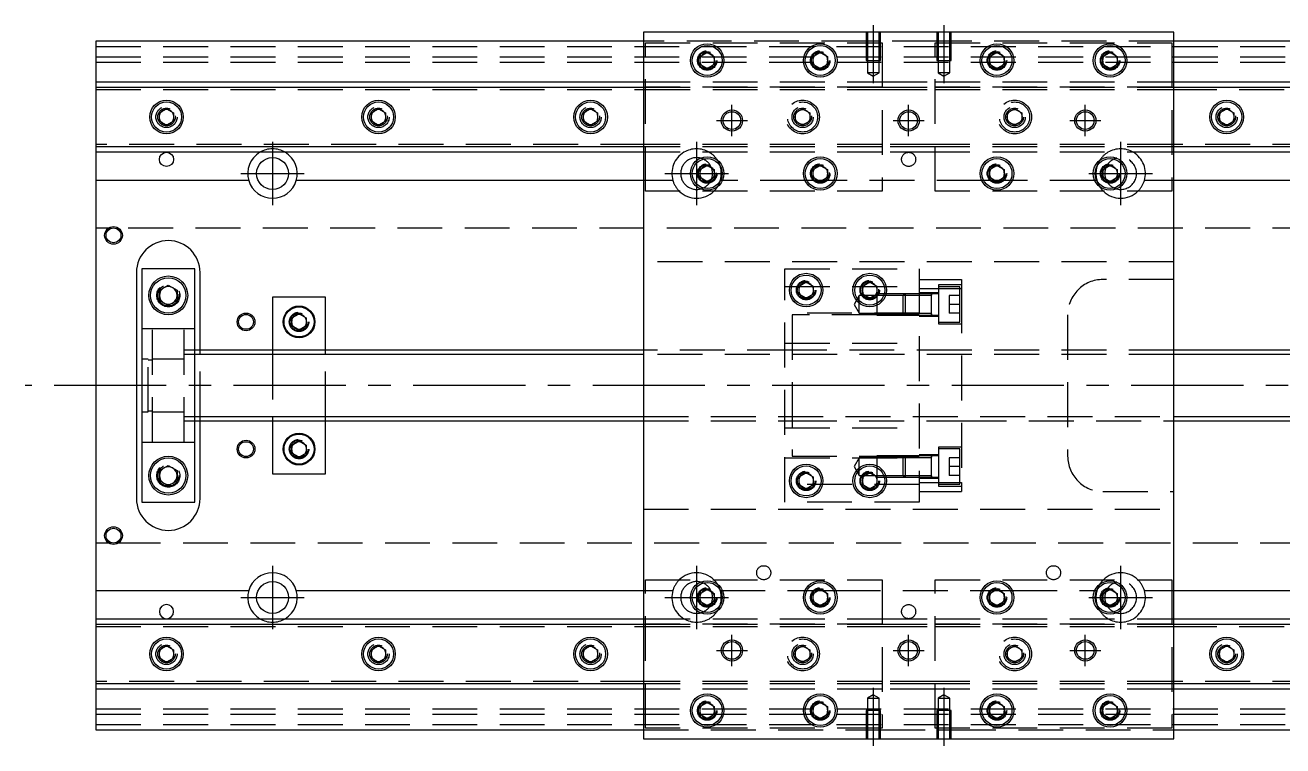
# Model space of a CAD drawing. Extents: x -20 to 692, y -269 to 102.
# Drawn here: x -20 to 335.9, y -102 to 102 of the extents above; entities that cross this region are included whole.
import ezdxf

# ---------------------------------------------------------------- set-up
doc = ezdxf.new("R2010")
doc.units = 0
doc.linetypes.add('CENTER', pattern=[50.8, 31.75, -6.35, 6.35, -6.35])
doc.linetypes.add('DASHED', pattern=[19.05, 12.7, -6.35])
doc.layers.get('0').update_dxf_attribs({"linetype": 'CONTINUOUS'})
doc.layers.add('CENTER', color=1, linetype='CENTER')

msp = doc.modelspace()

# ---------------------------------------------------------------- linework, layer by layer
at = {"color": 7, "linetype": 'CONTINUOUS'}
for p, q in [((305, 100), (155, 100)), ((155, 100), (155, -100)), ((305, -100), (305, 100)), ((0, 97.5), (0, 86)), ((155, 97.5), (0, 97.5)), ((460, 97.5), (305, 97.5)), ((171, 93.1547), (173, 94.309402)), ((171, 90.8453), (171, 93.1547)), ((173, 94.309402), (175, 93.1547)), ((175, 93.1547), (175, 90.8453)), ((203, 93.1547), (205, 94.309402)), ((203, 90.8453), (203, 93.1547)), ((205, 94.309402), (207, 93.1547)), ((207, 93.1547), (207, 90.8453)), ((253, 93.1547), (255, 94.309402)), ((253, 90.8453), (253, 93.1547)), ((255, 94.309402), (257, 93.1547)), ((257, 93.1547), (257, 90.8453)), ((285, 93.1547), (287, 94.309402)), ((285, 90.8453), (285, 93.1547)), ((287, 94.309402), (289, 93.1547)), ((289, 93.1547), (289, 90.8453)), ((173, 89.690598), (171, 90.8453)), ((175, 90.8453), (173, 89.690598)), ((205, 89.690598), (203, 90.8453)), ((207, 90.8453), (205, 89.690598)), ((255, 89.690598), (253, 90.8453)), ((257, 90.8453), (255, 89.690598)), ((287, 89.690598), (285, 90.8453)), ((289, 90.8453), (287, 89.690598)), ((0, 86), (0, 84.460392)), ((0, 86), (155, 86)), ((305, 86), (460, 86)), ((0, 84.460392), (0, 67.539608)), ((0, 84.460392), (155, 84.460392)), ((305, 84.460392), (460, 84.460392)), ((18, 77.1547), (20, 78.309402)), ((20, 78.309402), (22, 77.1547)), ((78, 77.1547), (80, 78.309402)), ((80, 78.309402), (82, 77.1547)), ((138, 77.1547), (140, 78.309402)), ((140, 78.309402), (142, 77.1547)), ((318, 77.1547), (320, 78.309402)), ((320, 78.309402), (322, 77.1547)), ((18, 74.8453), (18, 77.1547)), ((20, 73.690598), (18, 74.8453)), ((22, 74.8453), (20, 73.690598)), ((22, 77.1547), (22, 74.8453)), ((78, 74.8453), (78, 77.1547)), ((80, 73.690598), (78, 74.8453)), ((82, 74.8453), (80, 73.690598)), ((82, 77.1547), (82, 74.8453)), ((138, 74.8453), (138, 77.1547)), ((140, 73.690598), (138, 74.8453)), ((142, 74.8453), (140, 73.690598)), ((142, 77.1547), (142, 74.8453)), ((318, 74.8453), (318, 77.1547)), ((320, 73.690598), (318, 74.8453)), ((322, 74.8453), (320, 73.690598)), ((322, 77.1547), (322, 74.8453)), ((155, 67.539608), (0, 67.539608)), ((0, 67.539608), (0, 66)), ((155, 66), (0, 66)), ((0, 66), (0, 58)), ((460, 67.539608), (305, 67.539608)), ((460, 66), (305, 66)), ((171, 61.1547), (173, 62.309402)), ((171, 58.8453), (171, 61.1547)), ((173, 62.309402), (175, 61.1547)), ((175, 61.1547), (175, 58.8453)), ((203, 61.1547), (205, 62.309402)), ((203, 58.8453), (203, 61.1547)), ((205, 62.309402), (207, 61.1547)), ((207, 61.1547), (207, 58.8453)), ((253, 61.1547), (255, 62.309402)), ((253, 58.8453), (253, 61.1547)), ((255, 62.309402), (257, 61.1547)), ((257, 61.1547), (257, 58.8453)), ((285, 61.1547), (287, 62.309402)), ((285, 58.8453), (285, 61.1547)), ((287, 62.309402), (289, 61.1547)), ((289, 61.1547), (289, 58.8453)), ((43.291796, 58), (0, 58)), ((0, 58), (0, -58)), ((155, 58), (56.708204, 58)), ((173, 57.690598), (171, 58.8453)), ((175, 58.8453), (173, 57.690598)), ((205, 57.690598), (203, 58.8453)), ((207, 58.8453), (205, 57.690598)), ((255, 57.690598), (253, 58.8453)), ((257, 58.8453), (255, 57.690598)), ((287, 57.690598), (285, 58.8453)), ((289, 58.8453), (287, 57.690598)), ((403.291796, 58), (305, 58)), ((28, 33), (13, 33)), ((13, 33), (13, -33)), ((28, -33), (28, 33)), ((11.5, 32), (11.5, -32)), ((29.5, 10), (29.5, 32)), ((199, 28.1547), (201, 29.309402)), ((201, 29.309402), (203, 28.1547)), ((217, 28.1547), (219, 29.309402)), ((219, 29.309402), (221, 28.1547)), ((18, 26.943376), (20.5, 28.386752)), ((18, 24.056624), (18, 26.943376)), ((20.5, 28.386752), (23, 26.943376)), ((23, 26.943376), (23, 24.056624)), ((50, 25), (50, 10)), ((65, 25), (50, 25)), ((65, 10), (65, 25)), ((199, 25.8453), (199, 28.1547)), ((201, 24.690598), (199, 25.8453)), ((203, 25.8453), (201, 24.690598)), ((203, 28.1547), (203, 25.8453)), ((217, 25.8453), (217, 28.1547)), ((219, 24.690598), (217, 25.8453)), ((221, 25.8453), (219, 24.690598)), ((221, 28.1547), (221, 25.8453)), ((236.5, 25.449674), (236.5, 25.949678)), ((20.5, 22.613248), (18, 24.056624)), ((23, 24.056624), (20.5, 22.613248)), ((55.5, 19.1547), (57.5, 20.309402)), ((55.5, 16.8453), (55.5, 19.1547)), ((57.5, 20.309402), (59.5, 19.1547)), ((59.5, 19.1547), (59.5, 16.8453)), ((236.5, 19.949668), (236.5, 20.449674)), ((57.5, 15.690598), (55.5, 16.8453)), ((59.5, 16.8453), (57.5, 15.690598)), ((155, 10), (28, 10)), ((403, 10), (305, 10)), ((28, -10), (155, -10)), ((29.5, -32), (29.5, -10)), ((50, -10), (50, -25)), ((65, -25), (65, -10)), ((305, -10), (403, -10)), ((55.5, -16.8453), (57.5, -15.690598)), ((55.5, -19.1547), (55.5, -16.8453)), ((57.5, -15.690598), (59.5, -16.8453)), ((59.5, -16.8453), (59.5, -19.1547)), ((57.5, -20.309402), (55.5, -19.1547)), ((59.5, -19.1547), (57.5, -20.309402)), ((18, -24.056624), (20.5, -22.613248)), ((18, -26.943376), (18, -24.056624)), ((20.5, -22.613248), (23, -24.056624)), ((23, -24.056624), (23, -26.943376)), ((199, -25.8453), (201, -24.690598)), ((201, -24.690598), (203, -25.8453)), ((217, -25.8453), (219, -24.690598)), ((219, -24.690598), (221, -25.8453)), ((20.5, -28.386752), (18, -26.943376)), ((23, -26.943376), (20.5, -28.386752)), ((50, -25), (65, -25)), ((199, -28.1547), (199, -25.8453)), ((201, -29.309402), (199, -28.1547)), ((203, -28.1547), (201, -29.309402)), ((203, -25.8453), (203, -28.1547)), ((217, -28.1547), (217, -25.8453)), ((219, -29.309402), (217, -28.1547)), ((221, -28.1547), (219, -29.309402)), ((221, -25.8453), (221, -28.1547)), ((236.5, -25.949678), (236.5, -25.94865)), ((13, -33), (28, -33)), ((0, -58), (0, -66)), ((0, -58), (43.291796, -58)), ((56.708204, -58), (155, -58)), ((171, -58.8453), (173, -57.690598)), ((171, -61.1547), (171, -58.8453)), ((173, -57.690598), (175, -58.8453)), ((175, -58.8453), (175, -61.1547)), ((203, -58.8453), (205, -57.690598)), ((203, -61.1547), (203, -58.8453)), ((205, -57.690598), (207, -58.8453)), ((207, -58.8453), (207, -61.1547)), ((253, -58.8453), (255, -57.690598)), ((253, -61.1547), (253, -58.8453)), ((255, -57.690598), (257, -58.8453)), ((257, -58.8453), (257, -61.1547)), ((285, -58.8453), (287, -57.690598)), ((285, -61.1547), (285, -58.8453)), ((287, -57.690598), (289, -58.8453)), ((289, -58.8453), (289, -61.1547)), ((305, -58), (403.291796, -58)), ((173, -62.309402), (171, -61.1547)), ((175, -61.1547), (173, -62.309402)), ((205, -62.309402), (203, -61.1547)), ((207, -61.1547), (205, -62.309402)), ((255, -62.309402), (253, -61.1547)), ((257, -61.1547), (255, -62.309402)), ((287, -62.309402), (285, -61.1547)), ((289, -61.1547), (287, -62.309402)), ((0, -66), (0, -67.539608)), ((0, -66), (155, -66)), ((0, -67.539608), (155, -67.539608)), ((0, -67.539608), (0, -84.460392)), ((305, -66), (460, -66)), ((305, -67.539608), (460, -67.539608)), ((18, -74.8453), (20, -73.690598)), ((20, -73.690598), (22, -74.8453)), ((78, -74.8453), (80, -73.690598)), ((80, -73.690598), (82, -74.8453)), ((138, -74.8453), (140, -73.690598)), ((140, -73.690598), (142, -74.8453)), ((318, -74.8453), (320, -73.690598)), ((320, -73.690598), (322, -74.8453)), ((18, -77.1547), (18, -74.8453)), ((20, -78.309402), (18, -77.1547)), ((22, -77.1547), (20, -78.309402)), ((22, -74.8453), (22, -77.1547)), ((78, -77.1547), (78, -74.8453)), ((80, -78.309402), (78, -77.1547)), ((82, -77.1547), (80, -78.309402)), ((82, -74.8453), (82, -77.1547)), ((138, -77.1547), (138, -74.8453)), ((140, -78.309402), (138, -77.1547)), ((142, -77.1547), (140, -78.309402)), ((142, -74.8453), (142, -77.1547)), ((318, -77.1547), (318, -74.8453)), ((320, -78.309402), (318, -77.1547)), ((322, -77.1547), (320, -78.309402)), ((322, -74.8453), (322, -77.1547)), ((155, -84.460392), (0, -84.460392)), ((0, -84.460392), (0, -86)), ((460, -84.460392), (305, -84.460392)), ((155, -86), (0, -86)), ((0, -86), (0, -97.5)), ((460, -86), (305, -86)), ((171, -90.8453), (173, -89.690598)), ((171, -93.1547), (171, -90.8453)), ((173, -89.690598), (175, -90.8453)), ((175, -90.8453), (175, -93.1547)), ((203, -90.8453), (205, -89.690598)), ((203, -93.1547), (203, -90.8453)), ((205, -89.690598), (207, -90.8453)), ((207, -90.8453), (207, -93.1547)), ((253, -90.8453), (255, -89.690598)), ((253, -93.1547), (253, -90.8453)), ((255, -89.690598), (257, -90.8453)), ((257, -90.8453), (257, -93.1547)), ((285, -90.8453), (287, -89.690598)), ((285, -93.1547), (285, -90.8453)), ((287, -89.690598), (289, -90.8453)), ((289, -90.8453), (289, -93.1547)), ((173, -94.309402), (171, -93.1547)), ((175, -93.1547), (173, -94.309402)), ((205, -94.309402), (203, -93.1547)), ((207, -93.1547), (205, -94.309402)), ((255, -94.309402), (253, -93.1547)), ((257, -93.1547), (255, -94.309402)), ((287, -94.309402), (285, -93.1547)), ((289, -93.1547), (287, -94.309402)), ((0, -97.5), (155, -97.5)), ((305, -97.5), (460, -97.5)), ((155, -100), (305, -100))]:
    msp.add_line(p, q, dxfattribs=at)
at = {"color": 3, "linetype": 'DASHED'}
for p, q in [((218.000006, 100), (218.000006, 92)), ((218.35, 100), (218.35, 92)), ((221.65, 92), (221.65, 100)), ((221.999994, 92), (221.999994, 100)), ((238.000006, 100), (238.000006, 92)), ((238.35, 100), (238.35, 92)), ((241.65, 92), (241.65, 100)), ((241.999994, 92), (241.999994, 100)), ((218.000006, 97.5), (155, 97.5)), ((155.5, 55), (155.5, 97)), ((155.5, 97), (222.5, 97)), ((221.999994, 97.5), (218.000006, 97.5)), ((238.000006, 97.5), (221.999994, 97.5)), ((222.5, 97), (222.5, 55)), ((237.5, 97), (304.5, 97)), ((237.5, 55), (237.5, 97)), ((241.999994, 97.5), (238.000006, 97.5)), ((305, 97.5), (241.999994, 97.5)), ((304.5, 97), (304.5, 55)), ((0, 96), (460, 96)), ((0, 93), (460, 93)), ((0, 91.5), (460, 91.5)), ((218.000006, 92), (221.999994, 92)), ((218.35, 92), (218.35, 88.5)), ((221.65, 88.5), (221.65, 92)), ((238.000006, 92), (241.999994, 92)), ((238.35, 92), (238.35, 88.5)), ((241.65, 88.5), (241.65, 92)), ((252.5, 92), (252.518502, 92.303588)), ((284.5, 92), (284.512884, 92.253488)), ((155, 86), (155.5, 86)), ((155.5, 86), (222.5, 86)), ((221.65, 88.5), (218.35, 88.5)), ((218.35, 88.5), (220, 87.547372)), ((220, 87.547372), (221.65, 88.5)), ((222.5, 86), (237.5, 86)), ((237.5, 86), (304.5, 86)), ((241.65, 88.5), (238.35, 88.5)), ((238.35, 88.5), (240, 87.547372)), ((240, 87.547372), (241.65, 88.5)), ((304.5, 86), (305, 86)), ((0, 84.403994), (155.5, 84.403994)), ((0, 83.8), (155.5, 83.8)), ((155, 84.460392), (155.5, 84.460392)), ((155.5, 84.460392), (222.5, 84.460392)), ((222.5, 84.403994), (155.5, 84.403994)), ((155.5, 83.8), (222.5, 83.8)), ((222.5, 84.460392), (237.5, 84.460392)), ((222.5, 84.403994), (237.5, 84.403994)), ((222.5, 83.8), (237.5, 83.8)), ((237.5, 84.460392), (304.5, 84.460392)), ((304.5, 84.403994), (237.5, 84.403994)), ((237.5, 83.8), (304.5, 83.8)), ((304.5, 84.460392), (305, 84.460392)), ((304.5, 84.403994), (460, 84.403994)), ((304.5, 83.8), (460, 83.8)), ((198, 77.1547), (200, 78.309402)), ((200, 78.309402), (202, 77.1547)), ((258, 77.1547), (260, 78.309402)), ((260, 78.309402), (262, 77.1547)), ((22.483582, 76.286038), (22.5, 76)), ((82.483582, 76.286038), (82.5, 76)), ((142.483582, 76.286038), (142.5, 76)), ((198, 74.8453), (198, 77.1547)), ((200, 73.690598), (198, 74.8453)), ((202, 74.8453), (200, 73.690598)), ((202, 77.1547), (202, 74.8453)), ((202.483582, 76.286038), (202.5, 76)), ((257.5, 76), (257.534018, 76.411016)), ((258, 74.8453), (258, 77.1547)), ((260, 73.690598), (258, 74.8453)), ((262, 74.8453), (260, 73.690598)), ((262, 77.1547), (262, 74.8453)), ((322.483582, 76.286038), (322.5, 76)), ((155.5, 68.2), (0, 68.2)), ((222.5, 68.2), (155.5, 68.2)), ((237.5, 68.2), (222.5, 68.2)), ((304.5, 68.2), (237.5, 68.2)), ((460, 68.2), (304.5, 68.2)), ((155.5, 67.596006), (0, 67.596006)), ((155.5, 67.539608), (155, 67.539608)), ((155.5, 66), (155, 66)), ((222.5, 67.596006), (155.5, 67.596006)), ((222.5, 67.539608), (155.5, 67.539608)), ((222.5, 66), (155.5, 66)), ((237.5, 67.596006), (222.5, 67.596006)), ((237.5, 67.539608), (222.5, 67.539608)), ((237.5, 66), (222.5, 66)), ((304.5, 67.596006), (237.5, 67.596006)), ((304.5, 67.539608), (237.5, 67.539608)), ((304.5, 66), (237.5, 66)), ((460, 67.596006), (304.5, 67.596006)), ((305, 67.539608), (304.5, 67.539608)), ((305, 66), (304.5, 66)), ((155.5, 58), (155, 58)), ((163.291796, 58), (155.5, 58)), ((175.483582, 60.286038), (175.5, 60)), ((200.691578, 58), (176.708204, 58)), ((201.25, 58), (200.691578, 58)), ((203.112542, 58), (201.25, 58)), ((203.5, 58), (203.112542, 58)), ((204.359688, 58), (203.5, 58)), ((204.464102, 58), (204.359688, 58)), ((205.535898, 58), (204.464102, 58)), ((205.640312, 58), (205.535898, 58)), ((206.5, 58), (205.640312, 58)), ((206.887458, 58), (206.5, 58)), ((208.75, 58), (206.887458, 58)), ((207.483582, 60.286038), (207.5, 60)), ((209.308422, 58), (208.75, 58)), ((250.691578, 58), (209.308422, 58)), ((251.25, 58), (250.691578, 58)), ((253.112542, 58), (251.25, 58)), ((252.5, 60), (252.518502, 60.303588)), ((253.5, 58), (253.112542, 58)), ((254.359688, 58), (253.5, 58)), ((254.464102, 58), (254.359688, 58)), ((255.535898, 58), (254.464102, 58)), ((255.640312, 58), (255.535898, 58)), ((256.5, 58), (255.640312, 58)), ((256.887458, 58), (256.5, 58)), ((258.75, 58), (256.887458, 58)), ((259.308422, 58), (258.75, 58)), ((282.691578, 58), (259.308422, 58)), ((283.25, 58), (282.691578, 58)), ((283.291796, 58), (283.25, 58)), ((284.5, 60), (284.512884, 60.253488)), ((304.5, 58), (296.708204, 58)), ((305, 58), (304.5, 58)), ((222.5, 55), (155.5, 55)), ((304.5, 55), (237.5, 55)), ((4.359688, 44.5), (0, 44.5)), ((460, 44.5), (5.640312, 44.5)), ((305, 35), (155, 35)), ((195, 33), (233, 33)), ((195, -33), (195, 33)), ((233, 33), (233, -33)), ((233, 30), (245, 30)), ((245, 30), (245, 27.495454)), ((305, 30), (285, 30)), ((23.477798, 25.864306), (23.5, 25.5)), ((195, 28), (233, 28)), ((198.5, 27), (198.518502, 27.303588)), ((216, 25.449674), (214.556624, 22.949674)), ((216, 20.449674), (216, 25.449674)), ((217.583494, 25.449674), (216, 25.449674)), ((217.59475, 25.439464), (217.583494, 25.449674)), ((220.416436, 25.449674), (217.583494, 25.449674)), ((220.416506, 25.449674), (220.32061, 25.367214)), ((221, 25.449674), (220.416436, 25.449674)), ((221.268656, 25.949668), (221, 25.949668)), ((221, 25.8453), (221, 25.5)), ((221, 25.5), (221, 25.112542)), ((228.49998, 25.449674), (221, 25.449674)), ((221, 25.112542), (221, 23.25)), ((221.541516, 25.949668), (221.268656, 25.949668)), ((221.483582, 27.286038), (221.5, 27)), ((223.118168, 25.949668), (221.541516, 25.949668)), ((223.632418, 25.949668), (223.118168, 25.949668)), ((228.99998, 25.949668), (223.632418, 25.949668)), ((229, 25.949674), (228.5, 25.449674)), ((228.5, 20.449674), (228.5, 25.449674)), ((233, 25.449674), (228.5, 25.449674)), ((233, 25.949668), (228.999994, 25.949668)), ((229, 25.949674), (229, 19.949674)), ((233, 25.949674), (229, 25.949674)), ((233, 27.495454), (245, 27.495454)), ((238.5, 26.249674), (233, 26.249674)), ((236.505, 25.949674), (233.00002, 25.949674)), ((236.5, 25.449674), (233.00002, 25.449674)), ((238.5, 25.949674), (236.495, 25.949674)), ((236.5, 25.599876), (236.5, 25.949674)), ((236.5, 25.949674), (236.5, 25.599876)), ((236.5, 20.29947), (236.5, 25.599876)), ((238.5, 28.449674), (238.5, 17.449674)), ((245, 28.449674), (238.5, 28.449674)), ((244.5, 27.949674), (238.5, 27.949674)), ((241.5, 25.449674), (241.5, 22.949674)), ((244.5, 25.449674), (241.5, 25.449674)), ((244.5, 17.949674), (244.5, 27.949674)), ((245, 27.495454), (245, -27.495454)), ((214.556624, 22.949674), (216, 20.449674)), ((221, 23.25), (221, 22.691578)), ((221, 22.691578), (221, 19.949678)), ((241.5, 22.949674), (241.5, 20.449674)), ((244.5, 22.949674), (241.5, 22.949674)), ((55, 18), (55.012884, 18.253488)), ((233, 20.5), (195, 20.5)), ((197, 20), (197, -20)), ((221, 20), (197, 20)), ((216, 20.449674), (221, 20.449674)), ((221, 20.449674), (228.49998, 20.449674)), ((228.949674, 20), (221, 20)), ((221, 19.949678), (228.99998, 19.949678)), ((228.5, 20.449674), (233, 20.449674)), ((228.5, 20.449674), (229, 19.949674)), ((233, 20), (228.949674, 20)), ((228.999994, 19.949678), (233, 19.949678)), ((229, 19.949674), (233, 19.949674)), ((233, 19.649674), (238.5, 19.649674)), ((233.00002, 20.449674), (236.5, 20.449674)), ((233.00002, 19.949674), (236.505, 19.949674)), ((236.495, 19.949674), (238.5, 19.949674)), ((236.5, 19.949674), (236.5, 20.29947)), ((236.5, 20.29947), (236.5, 19.949674)), ((238.5, 17.949674), (244.5, 17.949674)), ((244.5, 20.449674), (241.5, 20.449674)), ((275, 20), (275, -20)), ((16, 16), (13, 16)), ((16, -16), (16, 16)), ((25, 16), (16, 16)), ((25, -16), (25, 16)), ((28, 16), (25, 16)), ((238.5, 17.449674), (245, 17.449674)), ((195, 12), (233, 12)), ((14.85, 7.5), (13, 7.5)), ((14.85, -7.5), (14.85, 7.5)), ((16, 7.15), (14.85, 7.15)), ((25, 7.5), (16, 7.5)), ((28, 10), (25, 10)), ((28, 8.75), (25, 8.75)), ((29.5, 8.75), (29.5, 10)), ((29.5, -8.75), (29.5, 8.75)), ((50, 10), (50, 8.75)), ((50, 8.75), (50, -8.75)), ((65, 8.75), (65, 10)), ((65, -8.75), (65, 8.75)), ((197, 10), (155, 10)), ((305, 8.75), (155, 8.75)), ((245, 10), (197, 10)), ((305, 10), (245, 10)), ((13, -7.5), (14.85, -7.5)), ((14.85, -7.15), (16, -7.15)), ((16, -7.5), (25, -7.5)), ((25, -8.75), (28, -8.75)), ((25, -10), (28, -10)), ((29.5, -10), (29.5, -8.75)), ((50, -8.75), (50, -10)), ((65, -10), (65, -8.75)), ((155, -8.75), (305, -8.75)), ((155, -10), (197, -10)), ((197, -10), (245, -10)), ((245, -10), (305, -10)), ((195, -12), (233, -12)), ((13, -16), (16, -16)), ((16, -16), (25, -16)), ((25, -16), (28, -16)), ((55, -18), (55.012884, -17.746512)), ((238.5, -17.449674), (238.5, -28.449674)), ((245, -17.449674), (238.5, -17.449674)), ((195, -20.5), (233, -20.5)), ((197, -20), (221, -20)), ((216, -20.449674), (214.556624, -22.949674)), ((216, -25.449674), (216, -20.449674)), ((221, -20.449674), (216, -20.449674)), ((221, -19.949678), (221, -22.691578)), ((228.99998, -19.949678), (221, -19.949678)), ((221, -20), (228.949674, -20)), ((228.49998, -20.449674), (221, -20.449674)), ((229, -19.949674), (228.5, -20.449674)), ((228.5, -25.449674), (228.5, -20.449674)), ((233, -20.449674), (228.5, -20.449674)), ((228.949674, -20), (233, -20)), ((233, -19.949678), (228.999994, -19.949678)), ((229, -19.949674), (229, -25.949674)), ((233, -19.949674), (229, -19.949674)), ((238.5, -19.649674), (233, -19.649674)), ((236.505, -19.949674), (233.00002, -19.949674)), ((236.5, -20.449674), (233.00002, -20.449674)), ((238.5, -19.949674), (236.495, -19.949674)), ((236.5, -20.29947), (236.5, -19.949674)), ((236.5, -19.949674), (236.5, -20.29947)), ((236.5, -25.599876), (236.5, -20.29947)), ((244.5, -17.949674), (238.5, -17.949674)), ((241.5, -20.449674), (241.5, -22.949674)), ((244.5, -20.449674), (241.5, -20.449674)), ((244.5, -27.949674), (244.5, -17.949674)), ((214.556624, -22.949674), (216, -25.449674)), ((221, -22.691578), (221, -23.25)), ((221, -23.25), (221, -25.112542)), ((244.5, -22.949674), (241.5, -22.949674)), ((241.5, -22.949674), (241.5, -25.449674)), ((17.5, -25.5), (17.520026, -25.153944)), ((233, -28), (195, -28)), ((198.5, -27), (198.518502, -26.696412)), ((216, -25.449674), (217.583654, -25.449674)), ((216.5, -27), (216.518502, -26.696412)), ((217.583654, -25.449674), (220.416258, -25.449674)), ((220.416258, -25.449674), (221, -25.449674)), ((221, -25.112542), (221, -25.5)), ((221, -25.449674), (228.49998, -25.449674)), ((221, -25.5), (221, -25.8453)), ((221, -25.949668), (221.268656, -25.949668)), ((221.268656, -25.949668), (221.541516, -25.949668)), ((221.541516, -25.949668), (223.118168, -25.949668)), ((223.118168, -25.949668), (223.632418, -25.949668)), ((223.632418, -25.949668), (228.99998, -25.949668)), ((228.5, -25.449674), (233, -25.449674)), ((228.5, -25.449674), (229, -25.949674)), ((228.999994, -25.949668), (233, -25.949668)), ((229, -25.949674), (233, -25.949674)), ((233, -26.249674), (238.5, -26.249674)), ((233, -27.495454), (245, -27.495454)), ((233.00002, -25.449674), (236.5, -25.449674)), ((233.00002, -25.949674), (236.505, -25.949674)), ((236.495, -25.949674), (238.5, -25.949674)), ((236.5, -25.949674), (236.5, -25.599876)), ((236.5, -25.599876), (236.5, -25.949674)), ((238.5, -27.949674), (244.5, -27.949674)), ((238.5, -28.449674), (245, -28.449674)), ((244.5, -25.449674), (241.5, -25.449674)), ((245, -27.495454), (245, -30)), ((233, -30), (245, -30)), ((285, -30), (305, -30)), ((155, -35), (305, -35)), ((233, -33), (195, -33)), ((0, -44.5), (4.359688, -44.5)), ((5.640312, -44.5), (460, -44.5)), ((155.5, -97), (155.5, -55)), ((155.5, -55), (222.5, -55)), ((222.5, -55), (222.5, -97)), ((237.5, -55), (304.5, -55)), ((237.5, -97), (237.5, -55)), ((304.5, -55), (304.5, -97)), ((155, -58), (155.5, -58)), ((155.5, -58), (163.291796, -58)), ((170.5, -60), (170.512884, -59.746512)), ((176.708204, -58), (200.691578, -58)), ((200.691578, -58), (201.25, -58)), ((201.25, -58), (203.112542, -58)), ((203.112542, -58), (203.5, -58)), ((203.5, -58), (204.359688, -58)), ((204.359688, -58), (204.464102, -58)), ((204.464102, -58), (205.535898, -58)), ((205.535898, -58), (205.640312, -58)), ((205.640312, -58), (206.5, -58)), ((206.5, -58), (206.887458, -58)), ((206.887458, -58), (208.75, -58)), ((208.75, -58), (209.308422, -58)), ((209.308422, -58), (250.691578, -58)), ((250.691578, -58), (251.25, -58)), ((251.25, -58), (253.112542, -58)), ((253.112542, -58), (253.5, -58)), ((253.5, -58), (254.359688, -58)), ((254.359688, -58), (254.464102, -58)), ((254.464102, -58), (255.535898, -58)), ((255.535898, -58), (255.640312, -58)), ((255.640312, -58), (256.5, -58)), ((256.5, -58), (256.887458, -58)), ((256.887458, -58), (258.75, -58)), ((257.483582, -59.713962), (257.5, -60)), ((258.75, -58), (259.308422, -58)), ((259.308422, -58), (282.691578, -58)), ((282.691578, -58), (283.25, -58)), ((283.25, -58), (283.291796, -58)), ((296.708204, -58), (304.5, -58)), ((304.5, -58), (305, -58)), ((0, -67.596006), (155.5, -67.596006)), ((155, -66), (155.5, -66)), ((155, -67.539608), (155.5, -67.539608)), ((155.5, -66), (222.5, -66)), ((155.5, -67.539608), (222.5, -67.539608)), ((222.5, -67.596006), (155.5, -67.596006)), ((222.5, -66), (237.5, -66)), ((222.5, -67.539608), (237.5, -67.539608)), ((222.5, -67.596006), (237.5, -67.596006)), ((237.5, -66), (304.5, -66)), ((237.5, -67.539608), (304.5, -67.539608)), ((304.5, -67.596006), (237.5, -67.596006)), ((304.5, -66), (305, -66)), ((304.5, -67.539608), (305, -67.539608)), ((304.5, -67.596006), (460, -67.596006)), ((0, -68.2), (155.5, -68.2)), ((155.5, -68.2), (222.5, -68.2)), ((222.5, -68.2), (237.5, -68.2)), ((237.5, -68.2), (304.5, -68.2)), ((304.5, -68.2), (460, -68.2)), ((198, -74.8453), (200, -73.690598)), ((200, -73.690598), (202, -74.8453)), ((258, -74.8453), (260, -73.690598)), ((260, -73.690598), (262, -74.8453)), ((17.5, -76), (17.534018, -75.588984)), ((77.5, -76), (77.534018, -75.588984)), ((142.483582, -75.713962), (142.5, -76)), ((198, -77.1547), (198, -74.8453)), ((200, -78.309402), (198, -77.1547)), ((202, -77.1547), (200, -78.309402)), ((202, -74.8453), (202, -77.1547)), ((202.483582, -75.713962), (202.5, -76)), ((258, -77.1547), (258, -74.8453)), ((260, -78.309402), (258, -77.1547)), ((262, -77.1547), (260, -78.309402)), ((262, -74.8453), (262, -77.1547)), ((262.483582, -75.713962), (262.5, -76)), ((317.5, -76), (317.534018, -75.588984)), ((155.5, -83.8), (0, -83.8)), ((155.5, -84.403994), (0, -84.403994)), ((155.5, -84.460392), (155, -84.460392)), ((222.5, -83.8), (155.5, -83.8)), ((222.5, -84.403994), (155.5, -84.403994)), ((222.5, -84.460392), (155.5, -84.460392)), ((237.5, -83.8), (222.5, -83.8)), ((237.5, -84.403994), (222.5, -84.403994)), ((237.5, -84.460392), (222.5, -84.460392)), ((304.5, -83.8), (237.5, -83.8)), ((304.5, -84.403994), (237.5, -84.403994)), ((304.5, -84.460392), (237.5, -84.460392)), ((460, -83.8), (304.5, -83.8)), ((460, -84.403994), (304.5, -84.403994)), ((305, -84.460392), (304.5, -84.460392)), ((155.5, -86), (155, -86)), ((222.5, -86), (155.5, -86)), ((220, -87.547372), (218.35, -88.5)), ((218.35, -88.5), (221.65, -88.5)), ((218.35, -88.5), (218.35, -92)), ((221.65, -88.5), (220, -87.547372)), ((221.65, -92), (221.65, -88.5)), ((237.5, -86), (222.5, -86)), ((304.5, -86), (237.5, -86)), ((240, -87.547372), (238.35, -88.5)), ((238.35, -88.5), (241.65, -88.5)), ((238.35, -88.5), (238.35, -92)), ((241.65, -88.5), (240, -87.547372)), ((241.65, -92), (241.65, -88.5)), ((305, -86), (304.5, -86)), ((0, -91.5), (460, -91.5)), ((221.999994, -92), (218.000006, -92)), ((218.000006, -92), (218.000006, -100)), ((218.35, -92), (218.35, -100)), ((221.65, -100), (221.65, -92)), ((221.999994, -100), (221.999994, -92)), ((241.999994, -92), (238.000006, -92)), ((238.000006, -92), (238.000006, -100)), ((238.35, -92), (238.35, -100)), ((241.65, -100), (241.65, -92)), ((241.999994, -100), (241.999994, -92)), ((252.5, -92), (252.518502, -91.696412)), ((289.483582, -91.713962), (289.5, -92)), ((0, -93), (460, -93)), ((0, -96), (460, -96)), ((155, -97.5), (218.000006, -97.5)), ((222.5, -97), (155.5, -97)), ((218.000006, -97.5), (221.999994, -97.5)), ((221.999994, -97.5), (238.000006, -97.5)), ((304.5, -97), (237.5, -97)), ((238.000006, -97.5), (241.999994, -97.5)), ((241.999994, -97.5), (305, -97.5))]:
    msp.add_line(p, q, dxfattribs=at)
at = {"color": 3, "linetype": 'CONTINUOUS'}
for p, q in [((155, 8.75), (28, 8.75)), ((403, 8.75), (305, 8.75)), ((28, -8.75), (155, -8.75)), ((305, -8.75), (403, -8.75))]:
    msp.add_line(p, q, dxfattribs=at)
at = {"color": 7, "linetype": 'CONTINUOUS'}
for centre, radius in [((173, 92), 4.75), ((173, 92), 4.25), ((205, 92), 4.75), ((205, 92), 4.25), ((255, 92), 4.75), ((255, 92), 4.25), ((287, 92), 4.75), ((287, 92), 4.25), ((20, 76), 4.75), ((20, 76), 4.25), ((80, 76), 4.75), ((80, 76), 4.25), ((140, 76), 4.75), ((140, 76), 4.25), ((320, 76), 4.75), ((320, 76), 4.25), ((180, 75), 2.5), ((200, 76), 2.1), ((230, 75), 3), ((230, 75), 2.5), ((260, 76), 2.1), ((280, 75), 2.5), ((20, 64), 2), ((50, 60), 4.5), ((173, 60), 4.75), ((173, 60), 4.25), ((205, 60), 4.75), ((205, 60), 4.25), ((255, 60), 4.75), ((255, 60), 4.25), ((287, 60), 4.75), ((287, 60), 4.25), ((5, 42.5), 2.1), ((20.5, 25.5), 5.5), ((20.5, 25.5), 5), ((201, 27), 4.75), ((201, 27), 4.25), ((219, 27), 4.75), ((219, 27), 4.25), ((57.5, 18), 4.5), ((57.5, 18), 4.25), ((42.5, 18), 2.1), ((57.5, -18), 4.5), ((57.5, -18), 4.25), ((42.5, -18), 2.1), ((20.5, -25.5), 5.5), ((20.5, -25.5), 5), ((201, -27), 4.75), ((201, -27), 4.25), ((219, -27), 4.75), ((219, -27), 4.25), ((5, -42.5), 2.1), ((50, -60), 4.5), ((173, -60), 4.75), ((173, -60), 4.25), ((205, -60), 4.75), ((205, -60), 4.25), ((255, -60), 4.75), ((255, -60), 4.25), ((287, -60), 4.75), ((287, -60), 4.25), ((20, -76), 4.75), ((20, -76), 4.25), ((80, -76), 4.75), ((80, -76), 4.25), ((140, -76), 4.75), ((140, -76), 4.25), ((180, -75), 2.5), ((200, -76), 2.1), ((230, -75), 3), ((230, -75), 2.5), ((260, -76), 2.1), ((280, -75), 2.5), ((320, -76), 4.75), ((320, -76), 4.25), ((173, -92), 4.75), ((173, -92), 4.25), ((205, -92), 4.75), ((205, -92), 4.25), ((255, -92), 4.75), ((255, -92), 4.25), ((287, -92), 4.75), ((287, -92), 4.25)]:
    msp.add_circle(centre, radius, dxfattribs=at)
at = {"color": 3, "linetype": 'DASHED'}
for centre, radius in [((173, 92), 2.75), ((173, 92), 2.5), ((205, 92), 2.75), ((205, 92), 2.5), ((255, 92), 2.75), ((255, 92), 2.5), ((287, 92), 2.75), ((287, 92), 2.5), ((20, 76), 3), ((20, 76), 2.5), ((80, 76), 3), ((80, 76), 2.5), ((140, 76), 3), ((140, 76), 2.5), ((200, 76), 4.75), ((200, 76), 4.25), ((200, 76), 3), ((200, 76), 2.5), ((260, 76), 4.75), ((260, 76), 4.25), ((260, 76), 3), ((260, 76), 2.5), ((320, 76), 3), ((320, 76), 2.5), ((230, 64), 2), ((173, 60), 2.75), ((173, 60), 2.5), ((205, 60), 2.75), ((205, 60), 2.5), ((255, 60), 2.75), ((255, 60), 2.5), ((287, 60), 2.75), ((287, 60), 2.5), ((20.5, 25.5), 3.25), ((20.5, 25.5), 3), ((201, 27), 2.75), ((201, 27), 2.5), ((219, 27), 2.75), ((219, 27), 2.5), ((57.5, 18), 2.75), ((57.5, 18), 2.5), ((57.5, -18), 2.75), ((57.5, -18), 2.5), ((20.5, -25.5), 3.25), ((20.5, -25.5), 3), ((201, -27), 2.75), ((201, -27), 2.5), ((219, -27), 2.75), ((219, -27), 2.5), ((189, -53), 2), ((271, -53), 2), ((173, -60), 2.75), ((173, -60), 2.5), ((205, -60), 2.75), ((205, -60), 2.5), ((255, -60), 2.75), ((255, -60), 2.5), ((287, -60), 2.75), ((287, -60), 2.5), ((230, -64), 2), ((20, -76), 3), ((20, -76), 2.5), ((80, -76), 3), ((80, -76), 2.5), ((140, -76), 3), ((140, -76), 2.5), ((200, -76), 4.75), ((200, -76), 4.25), ((200, -76), 3), ((200, -76), 2.5), ((260, -76), 4.75), ((260, -76), 4.25), ((260, -76), 3), ((260, -76), 2.5), ((320, -76), 3), ((320, -76), 2.5), ((173, -92), 2.75), ((173, -92), 2.5), ((205, -92), 2.75), ((205, -92), 2.5), ((255, -92), 2.75), ((255, -92), 2.5), ((287, -92), 2.75), ((287, -92), 2.5)]:
    msp.add_circle(centre, radius, dxfattribs=at)
at = {"color": 3, "linetype": 'CONTINUOUS'}
for centre, radius in [((180, 75), 3), ((280, 75), 3), ((5, 42.5), 2.5), ((42.5, 18), 2.5), ((42.5, -18), 2.5), ((5, -42.5), 2.5), ((180, -75), 3), ((280, -75), 3)]:
    msp.add_circle(centre, radius, dxfattribs=at)
at = {"color": 7, "linetype": 'CONTINUOUS'}
for centre, radius, start, end in [((173, 92), 2.1, 162.24721, 180), ((173, 92), 2.1, 137.75279, 162.24721), ((173, 92), 2.1, 102.24721, 137.75279), ((173, 92), 2.1, 77.75279, 102.24721), ((173, 92), 2.1, 42.24721, 77.75279), ((173, 92), 2.1, 17.75279, 42.24721), ((173, 92), 2.1, 342.24721, 17.75279), ((205, 92), 2.1, 162.24721, 180), ((205, 92), 2.1, 137.75279, 162.24721), ((205, 92), 2.1, 102.24721, 137.75279), ((205, 92), 2.1, 77.75279, 102.24721), ((205, 92), 2.1, 42.24721, 77.75279), ((205, 92), 2.1, 17.75279, 42.24721), ((205, 92), 2.1, 342.24721, 17.75279), ((255, 92), 2.1, 162.24721, 180), ((255, 92), 2.1, 137.75279, 162.24721), ((255, 92), 2.1, 102.24721, 137.75279), ((255, 92), 2.1, 77.75279, 102.24721), ((255, 92), 2.1, 42.24721, 77.75279), ((255, 92), 2.1, 17.75279, 42.24721), ((255, 92), 2.1, 342.24721, 17.75279), ((287, 92), 2.1, 162.24721, 180), ((287, 92), 2.1, 137.75279, 162.24721), ((287, 92), 2.1, 102.24721, 137.75279), ((287, 92), 2.1, 77.75279, 102.24721), ((287, 92), 2.1, 42.24721, 77.75279), ((287, 92), 2.1, 17.75279, 42.24721), ((287, 92), 2.1, 342.24721, 17.75279), ((173, 92), 2.1, 180, 197.75279), ((173, 92), 2.1, 197.75279, 222.24721), ((173, 92), 2.1, 222.24721, 257.75279), ((173, 92), 2.1, 257.75279, 282.24721), ((173, 92), 2.1, 282.24721, 317.75279), ((173, 92), 2.1, 317.75279, 342.24721), ((205, 92), 2.1, 180, 197.75279), ((205, 92), 2.1, 197.75279, 222.24721), ((205, 92), 2.1, 222.24721, 257.75279), ((205, 92), 2.1, 257.75279, 282.24721), ((205, 92), 2.1, 282.24721, 317.75279), ((205, 92), 2.1, 317.75279, 342.24721), ((255, 92), 2.1, 180, 197.75279), ((255, 92), 2.1, 197.75279, 222.24721), ((255, 92), 2.1, 222.24721, 257.75279), ((255, 92), 2.1, 257.75279, 282.24721), ((255, 92), 2.1, 282.24721, 317.75279), ((255, 92), 2.1, 317.75279, 342.24721), ((287, 92), 2.1, 180, 197.75279), ((287, 92), 2.1, 197.75279, 222.24721), ((287, 92), 2.1, 222.24721, 257.75279), ((287, 92), 2.1, 257.75279, 282.24721), ((287, 92), 2.1, 282.24721, 317.75279), ((287, 92), 2.1, 317.75279, 342.24721), ((20, 76), 2.1, 162.24721, 180), ((20, 76), 2.1, 180, 197.75279), ((20, 76), 2.1, 137.75279, 162.24721), ((20, 76), 2.1, 197.75279, 222.24721), ((20, 76), 2.1, 102.24721, 137.75279), ((20, 76), 2.1, 77.75279, 102.24721), ((20, 76), 2.1, 42.24721, 77.75279), ((20, 76), 2.1, 17.75279, 42.24721), ((20, 76), 2.1, 317.75279, 342.24721), ((20, 76), 2.1, 342.24721, 17.75279), ((80, 76), 2.1, 162.24721, 180), ((80, 76), 2.1, 180, 197.75279), ((80, 76), 2.1, 137.75279, 162.24721), ((80, 76), 2.1, 197.75279, 222.24721), ((80, 76), 2.1, 102.24721, 137.75279), ((80, 76), 2.1, 77.75279, 102.24721), ((80, 76), 2.1, 42.24721, 77.75279), ((80, 76), 2.1, 17.75279, 42.24721), ((80, 76), 2.1, 317.75279, 342.24721), ((80, 76), 2.1, 342.24721, 17.75279), ((140, 76), 2.1, 162.24721, 180), ((140, 76), 2.1, 180, 197.75279), ((140, 76), 2.1, 137.75279, 162.24721), ((140, 76), 2.1, 197.75279, 222.24721), ((140, 76), 2.1, 102.24721, 137.75279), ((140, 76), 2.1, 77.75279, 102.24721), ((140, 76), 2.1, 42.24721, 77.75279), ((140, 76), 2.1, 17.75279, 42.24721), ((140, 76), 2.1, 317.75279, 342.24721), ((140, 76), 2.1, 342.24721, 17.75279), ((320, 76), 2.1, 162.24721, 180), ((320, 76), 2.1, 180, 197.75279), ((320, 76), 2.1, 137.75279, 162.24721), ((320, 76), 2.1, 197.75279, 222.24721), ((320, 76), 2.1, 102.24721, 137.75279), ((320, 76), 2.1, 77.75279, 102.24721), ((320, 76), 2.1, 42.24721, 77.75279), ((320, 76), 2.1, 17.75279, 42.24721), ((320, 76), 2.1, 317.75279, 342.24721), ((320, 76), 2.1, 342.24721, 17.75279), ((20, 76), 2.1, 222.24721, 257.75279), ((20, 76), 2.1, 257.75279, 282.24721), ((20, 76), 2.1, 282.24721, 317.75279), ((80, 76), 2.1, 222.24721, 257.75279), ((80, 76), 2.1, 257.75279, 282.24721), ((80, 76), 2.1, 282.24721, 317.75279), ((140, 76), 2.1, 222.24721, 257.75279), ((140, 76), 2.1, 257.75279, 282.24721), ((140, 76), 2.1, 282.24721, 317.75279), ((320, 76), 2.1, 222.24721, 257.75279), ((320, 76), 2.1, 257.75279, 282.24721), ((320, 76), 2.1, 282.24721, 317.75279), ((50, 60), 7, 121.002719, 196.60155), ((50, 60), 7, 343.39845, 58.997281), ((173, 60), 2.1, 162.24721, 180), ((173, 60), 2.1, 137.75279, 162.24721), ((173, 60), 2.1, 102.24721, 137.75279), ((173, 60), 2.1, 77.75279, 102.24721), ((173, 60), 2.1, 42.24721, 77.75279), ((173, 60), 2.1, 17.75279, 42.24721), ((173, 60), 2.1, 342.24721, 17.75279), ((205, 60), 2.1, 162.24721, 180), ((205, 60), 2.1, 137.75279, 162.24721), ((205, 60), 2.1, 102.24721, 137.75279), ((205, 60), 2.1, 77.75279, 102.24721), ((205, 60), 2.1, 42.24721, 77.75279), ((205, 60), 2.1, 17.75279, 42.24721), ((205, 60), 2.1, 342.24721, 17.75279), ((255, 60), 2.1, 162.24721, 180), ((255, 60), 2.1, 137.75279, 162.24721), ((255, 60), 2.1, 102.24721, 137.75279), ((255, 60), 2.1, 77.75279, 102.24721), ((255, 60), 2.1, 42.24721, 77.75279), ((255, 60), 2.1, 17.75279, 42.24721), ((255, 60), 2.1, 342.24721, 17.75279), ((287, 60), 2.1, 162.24721, 180), ((287, 60), 2.1, 137.75279, 162.24721), ((287, 60), 2.1, 102.24721, 137.75279), ((287, 60), 2.1, 77.75279, 102.24721), ((287, 60), 2.1, 42.24721, 77.75279), ((287, 60), 2.1, 17.75279, 42.24721), ((287, 60), 2.1, 342.24721, 17.75279), ((50, 60), 7, 196.60155, 343.39845), ((173, 60), 2.1, 180, 197.75279), ((173, 60), 2.1, 197.75279, 222.24721), ((173, 60), 2.1, 222.24721, 257.75279), ((173, 60), 2.1, 257.75279, 282.24721), ((173, 60), 2.1, 282.24721, 317.75279), ((173, 60), 2.1, 317.75279, 342.24721), ((205, 60), 2.1, 180, 197.75279), ((205, 60), 2.1, 197.75279, 222.24721), ((205, 60), 2.1, 222.24721, 257.75279), ((205, 60), 2.1, 257.75279, 282.24721), ((205, 60), 2.1, 282.24721, 317.75279), ((205, 60), 2.1, 317.75279, 342.24721), ((255, 60), 2.1, 180, 197.75279), ((255, 60), 2.1, 197.75279, 222.24721), ((255, 60), 2.1, 222.24721, 257.75279), ((255, 60), 2.1, 257.75279, 282.24721), ((255, 60), 2.1, 282.24721, 317.75279), ((255, 60), 2.1, 317.75279, 342.24721), ((287, 60), 2.1, 180, 197.75279), ((287, 60), 2.1, 197.75279, 222.24721), ((287, 60), 2.1, 222.24721, 257.75279), ((287, 60), 2.1, 257.75279, 282.24721), ((287, 60), 2.1, 282.24721, 317.75279), ((287, 60), 2.1, 317.75279, 342.24721), ((20.5, 32), 9, 90, 180), ((20.5, 32), 9, 0, 90), ((201, 27), 2.1, 102.24721, 137.75279), ((201, 27), 2.1, 77.75279, 102.24721), ((201, 27), 2.1, 42.24721, 77.75279), ((219, 27), 2.1, 102.24721, 137.75279), ((219, 27), 2.1, 77.75279, 102.24721), ((219, 27), 2.1, 42.24721, 77.75279), ((20.5, 25.5), 2.5, 120, 180), ((20.5, 25.5), 2.5, 180, 240), ((20.5, 25.5), 2.5, 60, 120), ((20.5, 25.5), 2.5, 0, 60), ((20.5, 25.5), 2.5, 300, 0), ((201, 27), 2.1, 162.24721, 180), ((201, 27), 2.1, 180, 197.75279), ((201, 27), 2.1, 137.75279, 162.24721), ((201, 27), 2.1, 197.75279, 222.24721), ((201, 27), 2.1, 222.24721, 257.75279), ((201, 27), 2.1, 257.75279, 282.24721), ((201, 27), 2.1, 282.24721, 317.75279), ((201, 27), 2.1, 17.75279, 42.24721), ((201, 27), 2.1, 317.75279, 342.24721), ((201, 27), 2.1, 342.24721, 17.75279), ((219, 27), 2.1, 162.24721, 180), ((219, 27), 2.1, 180, 197.75279), ((219, 27), 2.1, 137.75279, 162.24721), ((219, 27), 2.1, 197.75279, 222.24721), ((219, 27), 2.1, 222.24721, 257.75279), ((219, 27), 2.1, 257.75279, 282.24721), ((219, 27), 2.1, 282.24721, 317.75279), ((219, 27), 2.1, 17.75279, 42.24721), ((219, 27), 2.1, 317.75279, 342.24721), ((219, 27), 2.1, 342.24721, 17.75279), ((20.5, 25.5), 2.5, 240, 300), ((57.5, 18), 2.1, 162.24721, 180), ((57.5, 18), 2.1, 180, 197.75279), ((57.5, 18), 2.1, 137.75279, 162.24721), ((57.5, 18), 2.1, 102.24721, 137.75279), ((57.5, 18), 2.1, 77.75279, 102.24721), ((57.5, 18), 2.1, 42.24721, 77.75279), ((57.5, 18), 2.1, 17.75279, 42.24721), ((57.5, 18), 2.1, 342.24721, 17.75279), ((57.5, 18), 2.1, 197.75279, 222.24721), ((57.5, 18), 2.1, 222.24721, 257.75279), ((57.5, 18), 2.1, 257.75279, 282.24721), ((57.5, 18), 2.1, 282.24721, 317.75279), ((57.5, 18), 2.1, 317.75279, 342.24721), ((57.5, -18), 2.1, 162.24721, 180), ((57.5, -18), 2.1, 137.75279, 162.24721), ((57.5, -18), 2.1, 102.24721, 137.75279), ((57.5, -18), 2.1, 77.75279, 102.24721), ((57.5, -18), 2.1, 42.24721, 77.75279), ((57.5, -18), 2.1, 17.75279, 42.24721), ((57.5, -18), 2.1, 342.24721, 17.75279), ((57.5, -18), 2.1, 180, 197.75279), ((57.5, -18), 2.1, 197.75279, 222.24721), ((57.5, -18), 2.1, 222.24721, 257.75279), ((57.5, -18), 2.1, 257.75279, 282.24721), ((57.5, -18), 2.1, 282.24721, 317.75279), ((57.5, -18), 2.1, 317.75279, 342.24721), ((20.5, -25.5), 2.5, 120, 180), ((20.5, -25.5), 2.5, 60, 120), ((20.5, -25.5), 2.5, 0, 60), ((201, -27), 2.1, 77.75279, 102.24721), ((219, -27), 2.1, 77.75279, 102.24721), ((20.5, -25.5), 2.5, 180, 240), ((20.5, -25.5), 2.5, 240, 300), ((20.5, -25.5), 2.5, 300, 0), ((201, -27), 2.1, 162.24721, 180), ((201, -27), 2.1, 180, 197.75279), ((201, -27), 2.1, 137.75279, 162.24721), ((201, -27), 2.1, 197.75279, 222.24721), ((201, -27), 2.1, 102.24721, 137.75279), ((201, -27), 2.1, 222.24721, 257.75279), ((201, -27), 2.1, 42.24721, 77.75279), ((201, -27), 2.1, 282.24721, 317.75279), ((201, -27), 2.1, 17.75279, 42.24721), ((201, -27), 2.1, 317.75279, 342.24721), ((201, -27), 2.1, 342.24721, 17.75279), ((219, -27), 2.1, 162.24721, 180), ((219, -27), 2.1, 180, 197.75279), ((219, -27), 2.1, 137.75279, 162.24721), ((219, -27), 2.1, 197.75279, 222.24721), ((219, -27), 2.1, 102.24721, 137.75279), ((219, -27), 2.1, 222.24721, 257.75279), ((219, -27), 2.1, 42.24721, 77.75279), ((219, -27), 2.1, 282.24721, 317.75279), ((219, -27), 2.1, 17.75279, 42.24721), ((219, -27), 2.1, 317.75279, 342.24721), ((219, -27), 2.1, 342.24721, 17.75279), ((20.5, -32), 9, 180, 270), ((20.5, -32), 9, 270, 0), ((201, -27), 2.1, 257.75279, 282.24721), ((219, -27), 2.1, 257.75279, 282.24721), ((50, -60), 7, 16.60155, 163.39845), ((50, -60), 7, 163.39845, 238.997281), ((50, -60), 7, 301.002719, 16.60155), ((173, -60), 2.1, 162.24721, 180), ((173, -60), 2.1, 180, 197.75279), ((173, -60), 2.1, 137.75279, 162.24721), ((173, -60), 2.1, 102.24721, 137.75279), ((173, -60), 2.1, 77.75279, 102.24721), ((173, -60), 2.1, 42.24721, 77.75279), ((173, -60), 2.1, 17.75279, 42.24721), ((173, -60), 2.1, 342.24721, 17.75279), ((205, -60), 2.1, 162.24721, 180), ((205, -60), 2.1, 180, 197.75279), ((205, -60), 2.1, 137.75279, 162.24721), ((205, -60), 2.1, 102.24721, 137.75279), ((205, -60), 2.1, 77.75279, 102.24721), ((205, -60), 2.1, 42.24721, 77.75279), ((205, -60), 2.1, 17.75279, 42.24721), ((205, -60), 2.1, 342.24721, 17.75279), ((255, -60), 2.1, 162.24721, 180), ((255, -60), 2.1, 180, 197.75279), ((255, -60), 2.1, 137.75279, 162.24721), ((255, -60), 2.1, 102.24721, 137.75279), ((255, -60), 2.1, 77.75279, 102.24721), ((255, -60), 2.1, 42.24721, 77.75279), ((255, -60), 2.1, 17.75279, 42.24721), ((255, -60), 2.1, 342.24721, 17.75279), ((287, -60), 2.1, 162.24721, 180), ((287, -60), 2.1, 180, 197.75279), ((287, -60), 2.1, 137.75279, 162.24721), ((287, -60), 2.1, 102.24721, 137.75279), ((287, -60), 2.1, 77.75279, 102.24721), ((287, -60), 2.1, 42.24721, 77.75279), ((287, -60), 2.1, 17.75279, 42.24721), ((287, -60), 2.1, 342.24721, 17.75279), ((20, -64), 2, 90, 270), ((20, -64), 2, 270, 90), ((173, -60), 2.1, 197.75279, 222.24721), ((173, -60), 2.1, 222.24721, 257.75279), ((173, -60), 2.1, 257.75279, 282.24721), ((173, -60), 2.1, 282.24721, 317.75279), ((173, -60), 2.1, 317.75279, 342.24721), ((205, -60), 2.1, 197.75279, 222.24721), ((205, -60), 2.1, 222.24721, 257.75279), ((205, -60), 2.1, 257.75279, 282.24721), ((205, -60), 2.1, 282.24721, 317.75279), ((205, -60), 2.1, 317.75279, 342.24721), ((255, -60), 2.1, 197.75279, 222.24721), ((255, -60), 2.1, 222.24721, 257.75279), ((255, -60), 2.1, 257.75279, 282.24721), ((255, -60), 2.1, 282.24721, 317.75279), ((255, -60), 2.1, 317.75279, 342.24721), ((287, -60), 2.1, 197.75279, 222.24721), ((287, -60), 2.1, 222.24721, 257.75279), ((287, -60), 2.1, 257.75279, 282.24721), ((287, -60), 2.1, 282.24721, 317.75279), ((287, -60), 2.1, 317.75279, 342.24721), ((20, -76), 2.1, 137.75279, 162.24721), ((20, -76), 2.1, 102.24721, 137.75279), ((20, -76), 2.1, 77.75279, 102.24721), ((20, -76), 2.1, 42.24721, 77.75279), ((20, -76), 2.1, 17.75279, 42.24721), ((80, -76), 2.1, 137.75279, 162.24721), ((80, -76), 2.1, 102.24721, 137.75279), ((80, -76), 2.1, 77.75279, 102.24721), ((80, -76), 2.1, 42.24721, 77.75279), ((80, -76), 2.1, 17.75279, 42.24721), ((140, -76), 2.1, 137.75279, 162.24721), ((140, -76), 2.1, 102.24721, 137.75279), ((140, -76), 2.1, 77.75279, 102.24721), ((140, -76), 2.1, 42.24721, 77.75279), ((140, -76), 2.1, 17.75279, 42.24721), ((320, -76), 2.1, 137.75279, 162.24721), ((320, -76), 2.1, 102.24721, 137.75279), ((320, -76), 2.1, 77.75279, 102.24721), ((320, -76), 2.1, 42.24721, 77.75279), ((320, -76), 2.1, 17.75279, 42.24721), ((20, -76), 2.1, 162.24721, 180), ((20, -76), 2.1, 180, 197.75279), ((20, -76), 2.1, 197.75279, 222.24721), ((20, -76), 2.1, 222.24721, 257.75279), ((20, -76), 2.1, 257.75279, 282.24721), ((20, -76), 2.1, 282.24721, 317.75279), ((20, -76), 2.1, 317.75279, 342.24721), ((20, -76), 2.1, 342.24721, 17.75279), ((80, -76), 2.1, 162.24721, 180), ((80, -76), 2.1, 180, 197.75279), ((80, -76), 2.1, 197.75279, 222.24721), ((80, -76), 2.1, 222.24721, 257.75279), ((80, -76), 2.1, 257.75279, 282.24721), ((80, -76), 2.1, 282.24721, 317.75279), ((80, -76), 2.1, 317.75279, 342.24721), ((80, -76), 2.1, 342.24721, 17.75279), ((140, -76), 2.1, 162.24721, 180), ((140, -76), 2.1, 180, 197.75279), ((140, -76), 2.1, 197.75279, 222.24721), ((140, -76), 2.1, 222.24721, 257.75279), ((140, -76), 2.1, 257.75279, 282.24721), ((140, -76), 2.1, 282.24721, 317.75279), ((140, -76), 2.1, 317.75279, 342.24721), ((140, -76), 2.1, 342.24721, 17.75279), ((320, -76), 2.1, 162.24721, 180), ((320, -76), 2.1, 180, 197.75279), ((320, -76), 2.1, 197.75279, 222.24721), ((320, -76), 2.1, 222.24721, 257.75279), ((320, -76), 2.1, 257.75279, 282.24721), ((320, -76), 2.1, 282.24721, 317.75279), ((320, -76), 2.1, 317.75279, 342.24721), ((320, -76), 2.1, 342.24721, 17.75279), ((173, -92), 2.1, 162.24721, 180), ((173, -92), 2.1, 180, 197.75279), ((173, -92), 2.1, 137.75279, 162.24721), ((173, -92), 2.1, 102.24721, 137.75279), ((173, -92), 2.1, 77.75279, 102.24721), ((173, -92), 2.1, 42.24721, 77.75279), ((173, -92), 2.1, 17.75279, 42.24721), ((173, -92), 2.1, 342.24721, 17.75279), ((205, -92), 2.1, 162.24721, 180), ((205, -92), 2.1, 180, 197.75279), ((205, -92), 2.1, 137.75279, 162.24721), ((205, -92), 2.1, 102.24721, 137.75279), ((205, -92), 2.1, 77.75279, 102.24721), ((205, -92), 2.1, 42.24721, 77.75279), ((205, -92), 2.1, 17.75279, 42.24721), ((205, -92), 2.1, 342.24721, 17.75279), ((255, -92), 2.1, 162.24721, 180), ((255, -92), 2.1, 180, 197.75279), ((255, -92), 2.1, 137.75279, 162.24721), ((255, -92), 2.1, 102.24721, 137.75279), ((255, -92), 2.1, 77.75279, 102.24721), ((255, -92), 2.1, 42.24721, 77.75279), ((255, -92), 2.1, 17.75279, 42.24721), ((255, -92), 2.1, 342.24721, 17.75279), ((287, -92), 2.1, 162.24721, 180), ((287, -92), 2.1, 180, 197.75279), ((287, -92), 2.1, 137.75279, 162.24721), ((287, -92), 2.1, 102.24721, 137.75279), ((287, -92), 2.1, 77.75279, 102.24721), ((287, -92), 2.1, 42.24721, 77.75279), ((287, -92), 2.1, 17.75279, 42.24721), ((287, -92), 2.1, 342.24721, 17.75279), ((173, -92), 2.1, 197.75279, 222.24721), ((173, -92), 2.1, 222.24721, 257.75279), ((173, -92), 2.1, 257.75279, 282.24721), ((173, -92), 2.1, 282.24721, 317.75279), ((173, -92), 2.1, 317.75279, 342.24721), ((205, -92), 2.1, 197.75279, 222.24721), ((205, -92), 2.1, 222.24721, 257.75279), ((205, -92), 2.1, 257.75279, 282.24721), ((205, -92), 2.1, 282.24721, 317.75279), ((205, -92), 2.1, 317.75279, 342.24721), ((255, -92), 2.1, 197.75279, 222.24721), ((255, -92), 2.1, 222.24721, 257.75279), ((255, -92), 2.1, 257.75279, 282.24721), ((255, -92), 2.1, 282.24721, 317.75279), ((255, -92), 2.1, 317.75279, 342.24721), ((287, -92), 2.1, 197.75279, 222.24721), ((287, -92), 2.1, 222.24721, 257.75279), ((287, -92), 2.1, 257.75279, 282.24721), ((287, -92), 2.1, 282.24721, 317.75279), ((287, -92), 2.1, 317.75279, 342.24721)]:
    msp.add_arc(centre, radius, start, end, dxfattribs=at)
at = {"color": 3, "linetype": 'DASHED'}
for centre, radius, start, end in [((50, 60), 7, 58.997281, 121.002719), ((170, 60), 7, 121.002719, 196.60155), ((170, 60), 4.5, 75.659424, 180), ((170, 60), 7, 58.997281, 121.002719), ((170, 60), 4.5, 65.521494, 75.659424), ((170, 60), 4.5, 36.559306, 65.521494), ((170, 60), 7, 32.461745, 58.997281), ((290, 60), 7, 121.002719, 147.538255), ((290, 60), 4.5, 114.478506, 143.440694), ((290, 60), 7, 58.997281, 121.002719), ((290, 60), 4.5, 104.340576, 114.478506), ((290, 60), 4.5, 255.659424, 104.340576), ((290, 60), 7, 343.39845, 58.997281), ((170, 60), 4.5, 31.586338, 36.559306), ((170, 60), 4.5, 23.073918, 31.586338), ((170, 60), 4.5, 21.057559, 23.073918), ((170, 60), 4.5, 338.942441, 21.057559), ((170, 60), 7, 18.03032, 32.461745), ((170, 60), 7, 343.39845, 18.03032), ((290, 60), 7, 161.96968, 196.60155), ((290, 60), 7, 147.538255, 161.96968), ((290, 60), 4.5, 158.942441, 180), ((290, 60), 4.5, 156.926082, 158.942441), ((290, 60), 4.5, 148.413662, 156.926082), ((290, 60), 4.5, 143.440694, 148.413662), ((170, 60), 7, 196.60155, 225.584691), ((170, 60), 4.5, 180, 284.340576), ((170, 60), 4.5, 294.478506, 323.440694), ((170, 60), 4.5, 323.440694, 328.413662), ((170, 60), 4.5, 328.413662, 336.926082), ((170, 60), 4.5, 336.926082, 338.942441), ((170, 60), 7, 327.538255, 341.96968), ((170, 60), 7, 341.96968, 343.39845), ((290, 60), 7, 196.60155, 198.03032), ((290, 60), 7, 198.03032, 212.461745), ((290, 60), 4.5, 180, 201.057559), ((290, 60), 4.5, 201.057559, 203.073918), ((290, 60), 4.5, 203.073918, 211.586338), ((290, 60), 4.5, 211.586338, 216.559306), ((290, 60), 4.5, 216.559306, 245.521494), ((290, 60), 7, 314.415309, 343.39845), ((170, 60), 7, 225.584691, 314.415309), ((170, 60), 4.5, 284.340576, 294.478506), ((170, 60), 7, 314.415309, 327.538255), ((290, 60), 7, 212.461745, 225.584691), ((290, 60), 7, 225.584691, 314.415309), ((290, 60), 4.5, 245.521494, 255.659424), ((285, 20), 10, 90, 180), ((285, -20), 10, 180, 270), ((170, -60), 7, 45.584691, 134.415309), ((290, -60), 7, 45.584691, 134.415309), ((170, -60), 7, 134.415309, 163.39845), ((170, -60), 4.5, 75.659424, 180), ((170, -60), 4.5, 65.521494, 75.659424), ((170, -60), 4.5, 36.559306, 65.521494), ((170, -60), 7, 32.461745, 45.584691), ((170, -60), 7, 18.03032, 32.461745), ((290, -60), 7, 147.538255, 161.96968), ((290, -60), 7, 134.415309, 147.538255), ((290, -60), 4.5, 114.478506, 143.440694), ((290, -60), 4.5, 104.340576, 114.478506), ((290, -60), 4.5, 255.659424, 104.340576), ((290, -60), 7, 16.60155, 45.584691), ((170, -60), 7, 163.39845, 238.997281), ((170, -60), 4.5, 180, 284.340576), ((170, -60), 4.5, 31.586338, 36.559306), ((170, -60), 4.5, 23.073918, 31.586338), ((170, -60), 4.5, 21.057559, 23.073918), ((170, -60), 4.5, 338.942441, 21.057559), ((170, -60), 7, 16.60155, 18.03032), ((170, -60), 7, 341.96968, 16.60155), ((290, -60), 7, 163.39845, 198.03032), ((290, -60), 7, 161.96968, 163.39845), ((290, -60), 4.5, 158.942441, 180), ((290, -60), 4.5, 180, 201.057559), ((290, -60), 4.5, 156.926082, 158.942441), ((290, -60), 4.5, 148.413662, 156.926082), ((290, -60), 4.5, 143.440694, 148.413662), ((290, -60), 7, 301.002719, 16.60155), ((170, -60), 4.5, 294.478506, 323.440694), ((170, -60), 7, 301.002719, 327.538255), ((170, -60), 4.5, 323.440694, 328.413662), ((170, -60), 4.5, 328.413662, 336.926082), ((170, -60), 4.5, 336.926082, 338.942441), ((170, -60), 7, 327.538255, 341.96968), ((290, -60), 7, 198.03032, 212.461745), ((290, -60), 7, 212.461745, 238.997281), ((290, -60), 4.5, 201.057559, 203.073918), ((290, -60), 4.5, 203.073918, 211.586338), ((290, -60), 4.5, 211.586338, 216.559306), ((290, -60), 4.5, 216.559306, 245.521494), ((50, -60), 7, 238.997281, 301.002719), ((170, -60), 7, 238.997281, 301.002719), ((170, -60), 4.5, 284.340576, 294.478506), ((290, -60), 7, 238.997281, 301.002719), ((290, -60), 4.5, 245.521494, 255.659424)]:
    msp.add_arc(centre, radius, start, end, dxfattribs=at)
at = {"layer": 'CENTER', "color": 1, "linetype": 'CENTER'}
for p, q in [((220, 102), (220, 85.547372)), ((240, 102), (240, 85.547372)), ((180, 70.6), (180, 79.4)), ((230, 70.6), (230, 79.4)), ((280, 70.6), (280, 79.4)), ((175.6, 75), (184.4, 75)), ((225.6, 75), (234.4, 75)), ((275.6, 75), (284.4, 75)), ((50, 69), (50, 51)), ((170, 69), (170, 51)), ((290, 69), (290, 51)), ((41, 60), (59, 60)), ((161, 60), (179, 60)), ((281, 60), (299, 60)), ((527.945, 0), (-20, 0)), ((50, -51), (50, -69)), ((170, -51), (170, -69)), ((290, -51), (290, -69)), ((41, -60), (59, -60)), ((161, -60), (179, -60)), ((281, -60), (299, -60)), ((180, -79.4), (180, -70.6)), ((230, -79.4), (230, -70.6)), ((280, -79.4), (280, -70.6)), ((175.6, -75), (184.4, -75)), ((225.6, -75), (234.4, -75)), ((275.6, -75), (284.4, -75)), ((220, -85.547372), (220, -102)), ((240, -85.547372), (240, -102))]:
    msp.add_line(p, q, dxfattribs=at)

doc.saveas('drawing.dxf')
